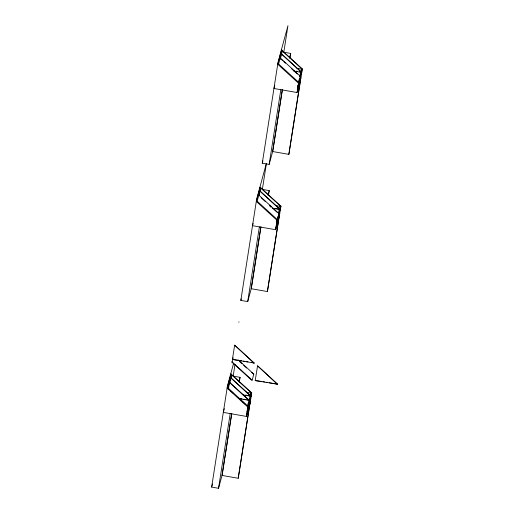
<?xml version="1.0" encoding="UTF-8"?>
<svg xmlns="http://www.w3.org/2000/svg" width="514" height="514" viewBox="0 0 514 514"><rect width="100%" height="100%" fill="white"/><g stroke="black" fill="none" stroke-linecap="round" stroke-linejoin="round"><path stroke-width="0.77" d="M231.763 413.552L222.17 474.891L218.527 488.3L211.639 487.099L227.464 385.879L233.549 363.501M260.823 227.625L251.359 288.174L247.716 301.583L240.828 300.388L256.653 199.162L266.297 163.664M282.392 89.648L272.805 150.981L269.163 164.396L262.275 163.195L278.093 61.976L287.949 25.7L283.805 52.216L290.693 53.417L289.954 58.133M252.168 380.187L251.474 380.064L231.962 362.235L232.026 361.792L252.168 380.187L253.82 374.096L238.419 360.031M232.392 359.479L234.66 345.157L254.179 362.987L232.392 359.479L238.669 360.288M257.064 201.629L260.778 187.777M278.511 64.436L282.218 50.59L281.588 54.426M228.486 388.77L229.456 382.525L248.975 400.355L238.894 398.601M238.901 322.31L238.971 321.86M258.715 195.538L258.786 195.095L278.922 213.49L278.235 213.368L280.226 206.05M230.356 377.867L230.972 373.929L251.725 392.889L250.267 402.224L246.412 416.417L223.32 412.401L224.335 408.662M259.666 190.366L260.155 187.212L280.914 206.172L279.455 215.507L275.594 229.7L252.509 225.685L253.113 223.442M281.235 52.383L281.601 50.019L302.361 68.979L300.896 78.321M229.874 382.994L230.747 377.597L250.883 395.992L250.196 395.876M259.178 195.5L259.93 190.88L280.066 209.275L275.504 208.485M280.503 59.091L281.376 53.694L301.512 72.088L299.276 71.697M230.959 378.33L231.589 374.494L227.875 388.346L229.058 389.426M260.148 191.613L260.701 188.047L280.843 206.442L275.498 205.51M235.001 364.426L233.176 376.126L240.064 377.321L239.325 382.043M266.387 163.67L262.358 189.409L269.246 190.604L268.514 195.326M218.527 488.3L230.208 413.597M247.716 301.583L259.39 226.88M269.163 164.396L280.837 89.693M231.73 413.32L222.022 475.437L238.226 478.258L250.055 403.008M260.919 226.603L251.211 288.727L267.415 291.547L279.243 216.291M282.366 89.417L272.651 151.534L288.862 154.354L300.684 79.105M246.412 416.417L247.87 407.082L251.725 392.889M275.594 229.7L277.059 220.365L280.914 206.172M274.765 85.504L273.949 88.492L297.041 92.514L298.499 83.178L302.361 68.979M248.294 404.685L246.726 414.997L250.292 401.858L249.605 401.736L247.536 409.356L248.223 409.478M277.521 217.506L275.909 228.28L279.481 215.141L278.794 215.019M297.355 91.087L299.084 79.58M238.226 478.258L249.907 403.561M267.415 291.547L279.089 216.844M288.862 154.354L300.536 79.651M255.214 380.585L257.553 365.827L277.688 384.215L255.214 380.585L261.465 381.394M281.601 50.019L277.746 64.218L298.499 83.178M289.453 57.986L290.693 53.417M262.275 163.195L262.905 160.882M260.155 187.212L256.3 201.404L277.059 220.365M299.611 76.445L301.667 68.863M268.006 195.172L269.246 190.604M297.413 88.209L300.311 77.563M297.041 92.514L300.921 77.955L300.234 77.832M240.828 300.388L241.246 298.84M234.66 345.157L254.102 363.257M231.962 362.235L233.202 357.673M230.972 373.929L227.117 388.121L247.87 407.082M276.346 224.02L278.864 214.756M238.824 381.889L240.064 377.321M211.639 487.099L212.481 484.015M257.553 365.827L277.618 384.485M250.967 393.037L247.395 406.176L248.082 406.291L227.946 387.897M246.971 411.425L247.35 410.043M296.944 68.317L302.283 69.249L282.147 50.854M296.173 71.157L297.722 71.427M293.77 71.022L301.442 72.358L281.306 53.964M299.681 76.181L300.369 76.297L280.233 57.909L280.162 58.352L282.527 60.511M298.236 85.183L298.93 85.305M298.165 85.453L298.852 85.568M280.053 206.956L280.74 207.071L277.174 220.21L276.481 220.095M272.33 208.209L279.995 209.545L259.859 191.15M276.583 219.459L277.271 219.574L257.135 201.18M276.795 222.369L277.483 222.491M276.718 222.639L277.412 222.761M240.218 360.558L241.766 360.828M243.321 361.098L244.87 361.368M246.424 361.638L247.973 361.907M251.847 362.582L254.179 362.987M253.82 374.096L251.359 372.354M263.014 381.664L264.556 381.934M266.104 382.204L267.646 382.467M269.195 382.737L273.056 383.412M274.598 383.682L277.688 384.215M246.315 392.227L251.654 393.152L231.518 374.764M250.864 393.673L251.552 393.788L247.986 406.927L247.298 406.805M245.538 395.067L249.418 395.741M243.141 394.925L250.813 396.262L230.67 377.867M240.52 398.601L242.068 398.87M243.623 399.14L245.172 399.41M246.72 399.68L249.052 400.085L229.533 382.255M247.607 409.086L248.294 409.208M283.709 61.59L285.488 63.216M291.399 68.619L297.317 74.016M278.582 63.993L298.718 82.388M261.086 197.704L265.224 201.482M269.362 205.266L271.141 206.885M272.915 208.504L277.052 212.288M269.882 206.075L271.064 207.155M239.53 361.554L241.895 363.713M243.668 365.332L246.624 368.037M230.246 390.505L233.202 393.204M238.522 398.067L240.893 400.233M242.075 401.312L245.03 404.01"/></g></svg>
